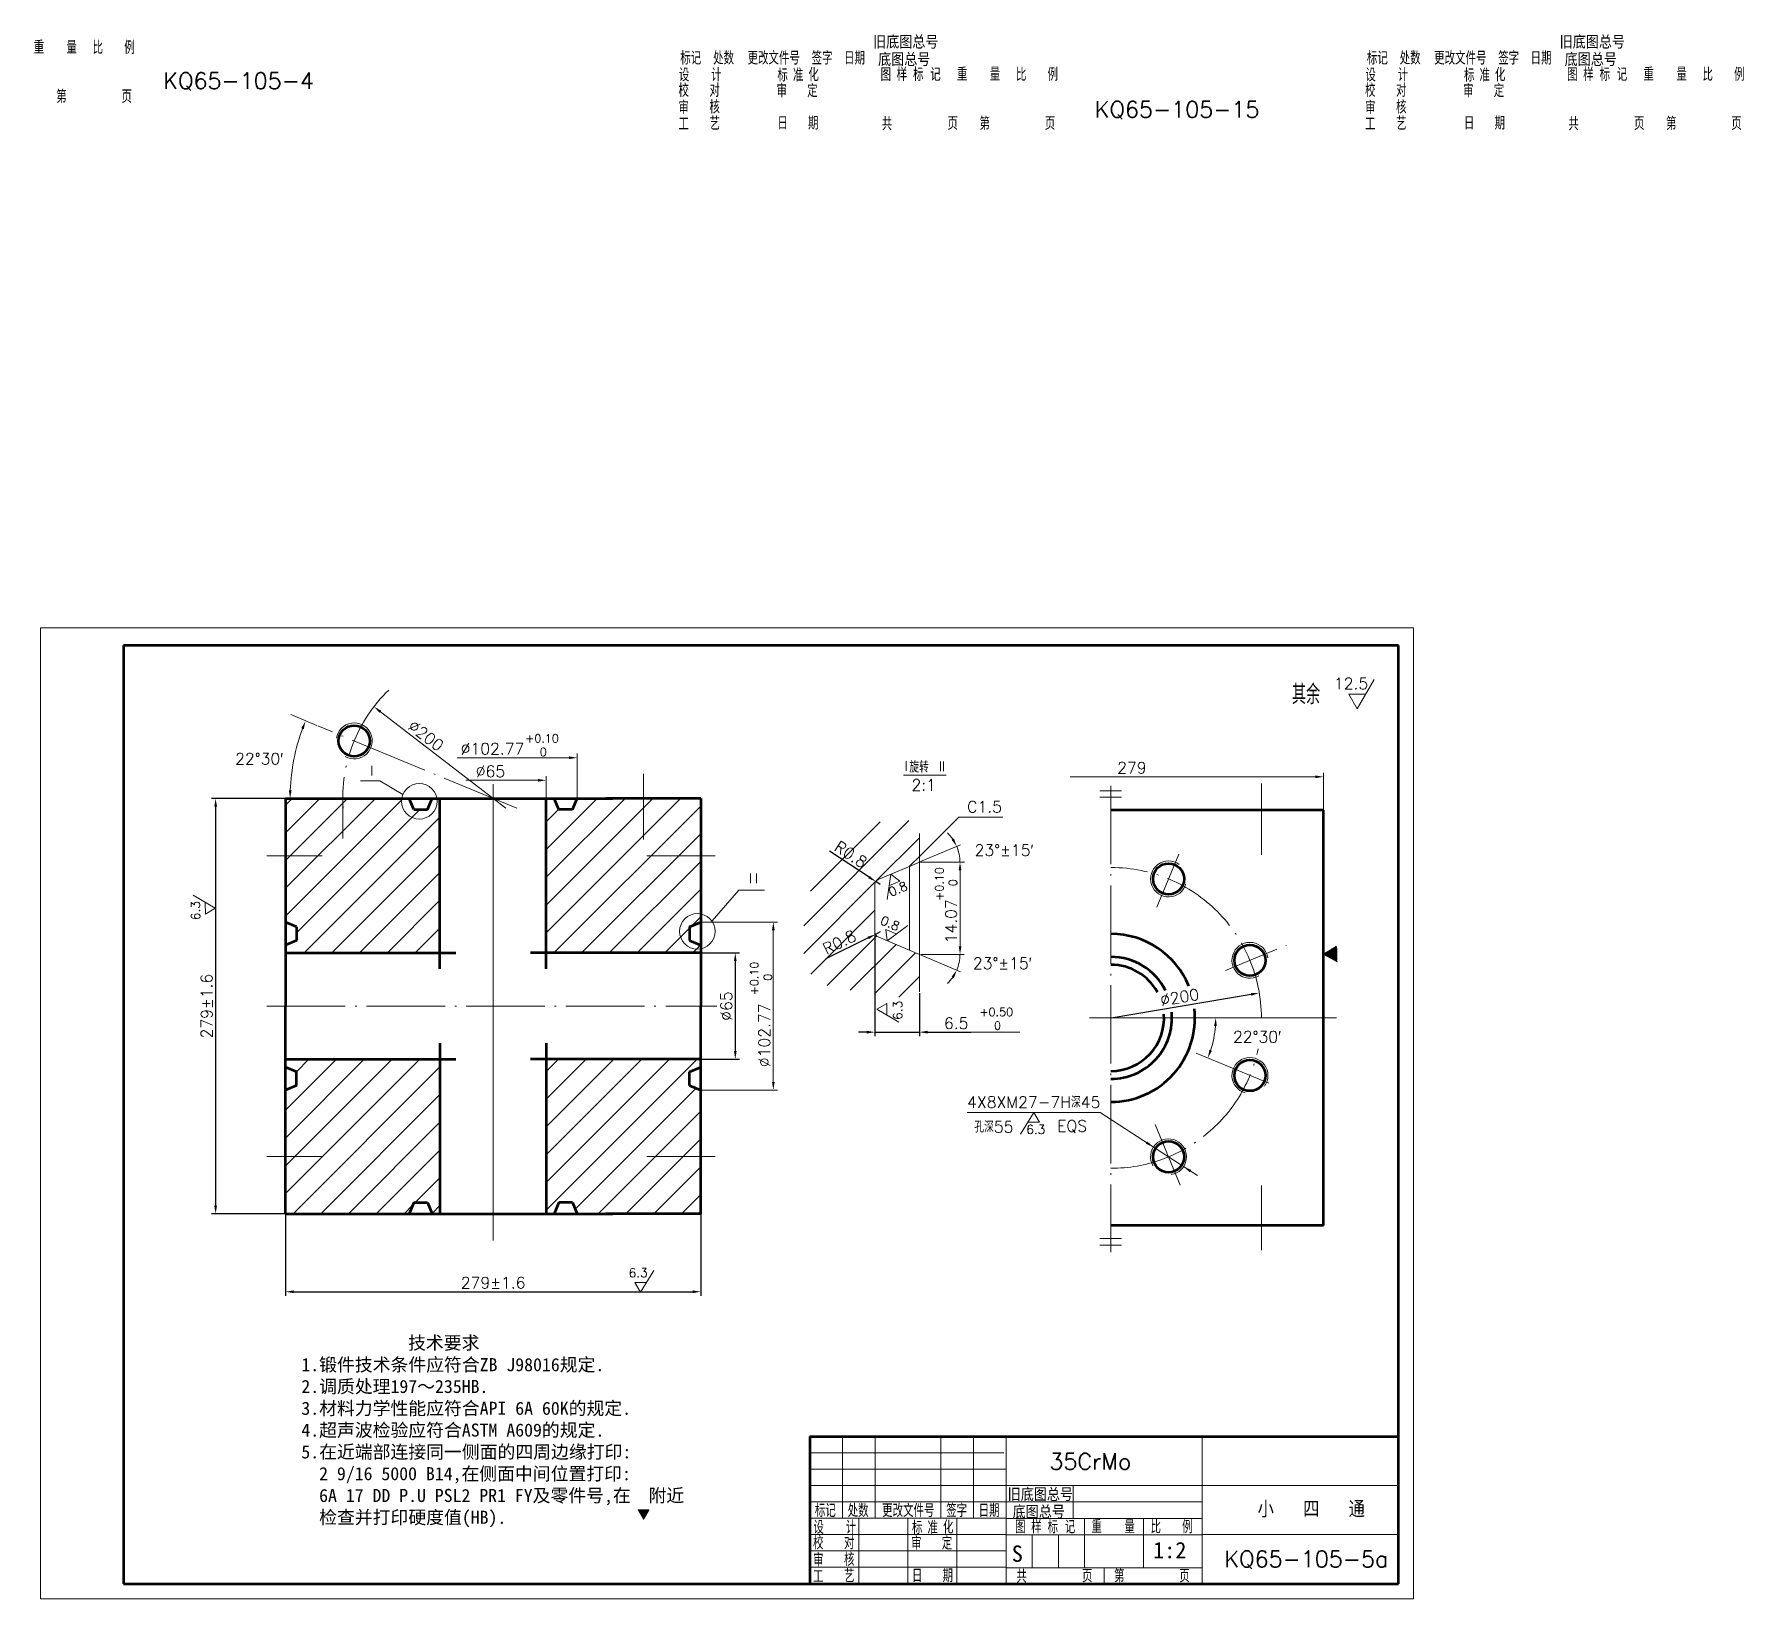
# Model space of a CAD drawing. Header units: millimetres. Extents: x 1188 to 14709, y -1491 to 2629.
# Drawn here: x 1699 to 2222, y 572 to 1051 of the extents above; entities that cross this region are included whole.
import ezdxf
from ezdxf.enums import TextEntityAlignment as Align

# ---------------------------------------------------------------- set-up
doc = ezdxf.new("R2010")
doc.units = ezdxf.units.MM
doc.linetypes.add('ACAD_ISO04W100', pattern=[30.5, 24, -3, 0.5, -3])
doc.layers.get('0').update_dxf_attribs({"lineweight": 50})
doc.layers.get('DEFPOINTS').update_dxf_attribs({"lineweight": 50})
doc.layers.add('1', color=3, linetype='Continuous', lineweight=15)
doc.layers.add('2', color=1, linetype='ACAD_ISO04W100', lineweight=15)
doc.styles.add('GB2312', font='')
doc.styles.add('HZ', font='txt', dxfattribs={"width": 0.8, "bigfont": 'hztxt'})
doc.styles.add('HZTXT', font='txt', dxfattribs={"bigfont": 'HZTXT'})
doc.styles.get("Standard").update_dxf_attribs({"font": 'txt', "bigfont": 'gbcbig.shx'})
doc.styles.get('GB2312').set_extended_font_data('FangSong_GB2312')
doc.dimstyles.get("Standard").update_dxf_attribs({"dimtxt": 0.18, "dimasz": 0.18, "dimexe": 0.18, "dimexo": 0.0625, "dimgap": 0.09, "dimtad": 0, "dimtih": 1, "dimtoh": 1, "dimdec": 4, "dimzin": 0, "dimdsep": 46, "dimtxsty": 'Standard', "dimcen": 0.09, "dimadec": 0, "dimazin": 0, "dimtfac": 1, "dimtdec": 4, "dimtofl": 0, "dimtmove": 0, "dimatfit": 3, "dimfxl": 0, "dimtolj": 1, "dimtzin": 0, "dimarcsym": 0})
pattern_1 = [(45, (1505.972, -354.4864), (-4.24264, 4.24264), [])]

# ---------------------------------------------------------------- blocks, each defined once
blk = doc.blocks.new('*U40')
at = {"layer": '1', "color": 3, "lineweight": -2}
for p, q in [((1776.12, 696.91), (1776.12, 665.02)), ((1903.12, 696.91), (1903.12, 665.02)), ((1778.62, 666.27), (1900.62, 666.27))]:
    blk.add_line(p, q, dxfattribs=at)
at = {"layer": '1', "color": 3, "lineweight": 15}
for points in [[(1778.62, 666.69), (1778.62, 665.85), (1776.12, 666.27)], [(1900.62, 666.69), (1900.62, 665.85), (1903.12, 666.27)]]:
    blk.add_solid(points, dxfattribs=at)
at = {"layer": 'DEFPOINTS', "color": 0, "lineweight": 15}
for p in [(1776.12, 697.31), (1903.12, 697.31), (1903.12, 666.27)]:
    blk.add_point(p, dxfattribs=at)
at = {"layer": '1', "color": 3, "insert": (1839.62, 669.02), "char_height": 3.5, "width": 0.000000001, "attachment_point": 5}
blk.add_mtext('\\A1;279%%P1.6', dxfattribs=at)
blk = doc.blocks.new('*U41')
at = {"layer": '1', "color": 3, "lineweight": -2}
for p, q in [((1784.87, 817.13), (1753.5, 817.13)), ((1754.75, 814.63), (1754.75, 692.63)), ((1784.87, 690.13), (1753.5, 690.13))]:
    blk.add_line(p, q, dxfattribs=at)
at = {"layer": '1', "color": 3, "lineweight": 15}
for points in [[(1754.33, 814.63), (1755.17, 814.63), (1754.75, 817.13)], [(1754.33, 692.63), (1755.17, 692.63), (1754.75, 690.13)]]:
    blk.add_solid(points, dxfattribs=at)
at = {"layer": 'DEFPOINTS', "color": 0, "lineweight": 15}
for p in [(1785.27, 817.13), (1754.75, 690.13), (1785.27, 690.13)]:
    blk.add_point(p, dxfattribs=at)
at = {"layer": '1', "color": 3, "insert": (1752, 753.63), "char_height": 3.5, "width": 0.000000001, "attachment_point": 5, "rotation": 90}
blk.add_mtext('\\A1;279%%P1.6', dxfattribs=at)
blk = doc.blocks.new('*U42')
at = {"layer": '1', "color": 3, "lineweight": -2}
for p, q in [((1954.34, 774.46), (1941.43, 768.05)), ((1958.01, 776.29), (1956.58, 775.57))]:
    blk.add_line(p, q, dxfattribs=at)
at = {"layer": '1', "color": 3, "lineweight": 15}
blk.add_solid([(1954.15, 774.83), (1954.52, 774.09), (1956.58, 775.57)], dxfattribs=at)
at = {"layer": 'DEFPOINTS', "color": 0, "lineweight": 15}
for p in [(1956.58, 775.57), (1958.01, 776.29)]:
    blk.add_point(p, dxfattribs=at)
at = {"layer": '1', "color": 3, "insert": (1945.54, 773.16), "char_height": 3.5, "width": 0.000000001, "attachment_point": 5, "rotation": 26.4191}
blk.add_mtext('\\A1;R0.8', dxfattribs=at)
blk = doc.blocks.new('*U1')
at = {"layer": '1', "color": 3, "lineweight": -2}
for p, q in [((1956.41, 775.89), (1956.41, 744.4)), ((1970.01, 757.61), (1970.01, 744.4)), ((1953.91, 745.65), (1951.41, 745.65)), ((1956.41, 745.65), (1970.01, 745.65)), ((1972.51, 745.65), (1985.76, 745.65))]:
    blk.add_line(p, q, dxfattribs=at)
at = {"layer": '1', "color": 3, "lineweight": 15}
for points in [[(1953.91, 746.07), (1953.91, 745.24), (1956.41, 745.65)], [(1972.51, 746.07), (1972.51, 745.24), (1970.01, 745.65)]]:
    blk.add_solid(points, dxfattribs=at)
at = {"layer": 'DEFPOINTS', "color": 0, "lineweight": 15}
for p in [(1956.41, 776.29), (1970.01, 758.01), (1970.01, 745.65)]:
    blk.add_point(p, dxfattribs=at)
at = {"layer": '1', "color": 3, "insert": (1981.26, 748.4), "char_height": 3.5, "width": 0.000000001, "attachment_point": 5}
blk.add_mtext('\\A1;6.5', dxfattribs=at)
blk = doc.blocks.new('*U12')
at = {"layer": '1', "color": 3, "lineweight": -2}
for p, q in [((1903.52, 769.88), (1914.94, 769.88)), ((1913.69, 767.38), (1913.69, 739.88)), ((1903.52, 737.38), (1914.94, 737.38))]:
    blk.add_line(p, q, dxfattribs=at)
at = {"layer": '1', "color": 3, "lineweight": 15}
for points in [[(1913.28, 767.38), (1914.11, 767.38), (1913.69, 769.88)], [(1913.28, 739.88), (1914.11, 739.88), (1913.69, 737.38)]]:
    blk.add_solid(points, dxfattribs=at)
at = {"layer": 'DEFPOINTS', "color": 0, "lineweight": 15}
for p in [(1903.12, 769.88), (1903.12, 737.38), (1913.69, 737.38)]:
    blk.add_point(p, dxfattribs=at)
at = {"layer": '1', "color": 3, "insert": (1910.94, 753.63), "char_height": 3.5, "width": 0.000000001, "attachment_point": 5, "rotation": 90}
blk.add_mtext('\\A1;%%C65', dxfattribs=at)
blk = doc.blocks.new('*U18')
at = {"layer": '1', "color": 3, "lineweight": -2}
for p, q in [((1954.59, 793.08), (1942.54, 801)), ((1958.01, 790.82), (1956.67, 791.7))]:
    blk.add_line(p, q, dxfattribs=at)
at = {"layer": '1', "color": 3, "lineweight": 15}
blk.add_solid([(1954.82, 793.42), (1954.36, 792.73), (1956.67, 791.7)], dxfattribs=at)
at = {"layer": 'DEFPOINTS', "color": 0, "lineweight": 15}
for p in [(1956.67, 791.7), (1958.01, 790.82)]:
    blk.add_point(p, dxfattribs=at)
at = {"layer": '1', "color": 3, "insert": (1949.03, 800.02), "char_height": 3.5, "width": 0.000000001, "attachment_point": 5, "rotation": 326.6541}
blk.add_mtext('\\A1;R0.8', dxfattribs=at)
blk = doc.blocks.new('*U19')
at = {"layer": '1', "color": 3, "lineweight": -2}
blk.add_line((2028.61, 750.02), (2071.51, 757.23), dxfattribs=at)
at = {"layer": '1', "color": 3, "lineweight": 15}
blk.add_solid([(2071.44, 757.64), (2071.57, 756.82), (2073.97, 757.65)], dxfattribs=at)
at = {"layer": 'DEFPOINTS', "color": 0, "lineweight": 15}
for p in [(2073.97, 757.65), (2028.61, 750.02)]:
    blk.add_point(p, dxfattribs=at)
at = {"layer": '1', "color": 3, "insert": (2049.6, 756.34), "char_height": 3.5, "width": 0.000000001, "attachment_point": 5, "rotation": 9.5503}
blk.add_mtext('\\A1;%%C200', dxfattribs=at)

msp = doc.modelspace()

# ---------------------------------------------------------------- hatches: boundary and pattern name
at = {"layer": '1'}
h = msp.add_hatch(dxfattribs=at)
h.set_pattern_fill('_U', color=256, scale=6, angle=45, style=0, pattern_type=0)
h.set_pattern_definition(pattern_1)
h.paths.add_polyline_path([(1874.12042, 817.12872), (1865.32042, 817.12872), (1863.87721, 813.72872), (1859.71364, 813.72872), (1858.27042, 817.12872), (1855.87042, 817.12872), (1855.87042, 769.87872), (1903.12042, 769.87872), (1903.12042, 771.14271, -0.471017303), (1896.66203, 776.4775, -0.471017303), (1903.12042, 781.81228), (1903.12042, 817.12872)])
h.paths.add_polyline_path([(1823.37042, 817.12872), (1822.41131, 817.12872, -0.0397904), (1822.4799, 816.26816, -1), (1811.61485, 816.26816, -0.0397904), (1811.68344, 817.12872), (1776.12042, 817.12872), (1776.12042, 779.32872), (1779.52042, 777.8855), (1779.52042, 773.72193), (1776.12042, 772.27872), (1776.12042, 769.87872), (1823.37042, 769.87872)])
h.paths.add_polyline_path([(1776.12042, 737.37872), (1776.12042, 734.97872), (1779.52042, 733.5355), (1779.52042, 729.37193), (1776.12042, 727.92872), (1776.12042, 690.12872), (1813.92042, 690.12872), (1815.36364, 693.52872), (1819.52721, 693.52872), (1820.97042, 690.12872), (1823.37042, 690.12872), (1823.37042, 737.37872)])
h.paths.add_polyline_path([(1855.87042, 690.12872), (1858.27042, 690.12872), (1859.71364, 693.52872), (1863.87721, 693.52872), (1865.32042, 690.12872), (1876.26427, 690.12872), (1903.12042, 690.12872), (1903.12042, 727.92872), (1899.72042, 729.37193), (1899.72042, 733.5355), (1903.12042, 734.97872), (1903.12042, 737.37872), (1855.87042, 737.37872)])
h.paths.add_polyline_path([(1822.4799, 816.26816, 0.0397904), (1822.41131, 817.12872), (1820.97042, 817.12872), (1819.52721, 813.72872), (1815.36364, 813.72872), (1813.92042, 817.12872), (1811.68344, 817.12872, 0.0397904), (1811.61485, 816.26816, 1)], flags=17)
h = msp.add_hatch(dxfattribs=at)
h.set_pattern_fill('_U', color=256, scale=6, angle=45, style=0, pattern_type=0)
h.set_pattern_definition([(45, (236.6416, 624.5194), (-4.24264, 4.24264), [])])
edge = h.paths.add_edge_path()
edge.add_arc((1958.01108, 790.8223), 1.6, 113, 180, ccw=False)
edge.add_line((1957.38591, 792.29511), (1967.01108, 796.38075))
edge.add_line((1967.01108, 796.38075), (1970.01108, 799.38075))
edge.add_line((1970.01108, 799.38075), (1970.01108, 806.46215))
edge.add_spline(control_points=[(1970.01108, 806.46215), (1970.08796, 813.06161), (1948.96412, 809.35563), (1935.86299, 794.28401), (1930.28673, 760.16777), (1945.63132, 758.98957), (1955.85073, 757.46795), (1956.88833, 757.31503)], knot_values=[0, 0, 0, 0, 19.799725881, 33.387258913, 69.017852424, 86.001753161, 87.884503069, 87.884503069, 87.884503069, 87.884503069], degree=3, periodic=0)
edge.add_line((1956.86213, 757.3189), (1959.86097, 759.08818))
edge.add_line((1959.86097, 759.08818), (1959.88176, 756.88279))
edge.add_spline(control_points=[(1959.88176, 756.88279), (1966.79291, 755.9165), (1973.18204, 755.32236), (1970.01108, 758.01138)], knot_values=[89.68199433, 89.68199433, 89.68199433, 89.68199433, 102.154829713, 102.154829713, 102.154829713, 102.154829713], degree=3, periodic=0)
edge.add_line((1970.01108, 758.01138), (1970.01108, 769.45417))
edge.add_line((1970.01108, 769.45417), (1957.38591, 774.81324))
edge.add_arc((1958.01108, 776.28605), 1.6, 180, 247, ccw=False)
edge.add_line((1956.41108, 776.28605), (1956.41108, 790.8223))
h.paths.add_polyline_path([(1945.60189, 805.42216), (1955.34784, 799.00908), (1952.46195, 794.6234), (1942.71601, 801.03649)], flags=25)
h.paths.add_polyline_path([(1939.14866, 772.91664), (1949.5969, 778.10753), (1951.9328, 773.40582), (1941.48456, 768.21493)], flags=24)
h.paths.add_polyline_path([(1965.3174, 753.76535), (1965.25306, 760.59004), (1961.15824, 760.55144), (1961.22258, 753.72674)], flags=25)
h = msp.add_hatch(dxfattribs=at)
h.set_pattern_fill('_U', color=256, scale=6, angle=45, style=0, pattern_type=0)
h.set_pattern_definition(pattern_1)
h.paths.add_polyline_path([(1896.66203, 776.4775, 0.471017303), (1903.12042, 771.14271), (1903.12042, 772.27872), (1899.72042, 773.72193), (1899.72042, 777.8855), (1903.12042, 779.32872), (1903.12042, 781.81228, 0.471017303)])
h = msp.add_hatch(dxfattribs=at)
h.set_pattern_fill('_U', color=256, scale=0.08, angle=226.5110558, style=0, pattern_type=0)
h.set_pattern_definition([(226.511056, (3841.576744, 1701.58003), (0.0580405746, -0.0550571676), [])])
h.paths.add_polyline_path([(2093.5265, 769.46841), (2097.74526, 767.17886), (2097.61869, 771.97719)])
h = msp.add_hatch(dxfattribs=at)
h.set_pattern_fill('_U', color=256, scale=0.011773, angle=45, style=0, pattern_type=0)
h.set_pattern_definition([(45, (6577.559081, -636.83311), (-0.008324435726, 0.008324435726), [])])
h.paths.add_polyline_path([(1883.96239, 599.52769), (1885.60465, 596.68321), (1887.24691, 599.52769)])

# ---------------------------------------------------------------- linework, layer by layer
for p, q in [((1726.5471, 863.91756), (1726.5471, 576.91756)), ((2116.5471, 863.91756), (1726.5471, 863.91756)), ((2116.5471, 576.91756), (2116.5471, 863.91756)), ((1776.12042, 817.12872), (1876.26427, 817.12872)), ((1776.12042, 817.12872), (1776.12042, 753.62872)), ((1815.36364, 813.72872), (1813.92042, 817.12872)), ((1815.36364, 813.72872), (1813.92042, 817.12872)), ((1819.52721, 813.72872), (1820.97042, 817.12872)), ((1819.52721, 813.72872), (1820.97042, 817.12872)), ((1823.37042, 765.01339), (1823.37042, 817.12872)), ((1855.87042, 765.01339), (1855.87042, 817.12872)), ((1859.71364, 813.72872), (1858.27042, 817.12872)), ((1859.71364, 813.72872), (1858.27042, 817.12872)), ((1863.87721, 813.72872), (1865.32042, 817.12872)), ((1863.87721, 813.72872), (1865.32042, 817.12872)), ((1903.12042, 817.12872), (1874.12042, 817.12872)), ((1897.62042, 817.12872), (1874.12042, 817.12872)), ((1903.12042, 817.12872), (1903.12042, 753.62872)), ((1815.36364, 813.72872), (1819.52721, 813.72872)), ((1815.36364, 813.72872), (1819.52721, 813.72872)), ((1863.87721, 813.72872), (1859.71364, 813.72872)), ((1863.87721, 813.72872), (1859.71364, 813.72872)), ((2093.60856, 813.51614), (2028.60856, 813.51614)), ((2093.60856, 686.51614), (2093.60856, 813.51614)), ((1779.52042, 777.8855), (1776.12042, 779.32872)), ((1899.72042, 777.8855), (1903.12042, 779.32872)), ((1779.52042, 777.8855), (1779.52042, 773.72193)), ((1899.72042, 777.8855), (1899.72042, 773.72193)), ((1779.52042, 773.72193), (1776.12042, 772.27872)), ((1776.12042, 769.87872), (1828.17564, 769.87872)), ((1903.12042, 769.87872), (1851.0652, 769.87872)), ((1899.72042, 773.72193), (1903.12042, 772.27872)), ((1776.12042, 690.12872), (1776.12042, 753.62872)), ((1903.12042, 690.12872), (1903.12042, 753.62872)), ((1776.12042, 737.37872), (1828.17564, 737.37872)), ((1823.37042, 742.24405), (1823.37042, 690.12872)), ((1903.12042, 737.37872), (1851.0652, 737.37872)), ((1855.87042, 742.24405), (1855.87042, 690.12872)), ((1779.52042, 733.5355), (1776.12042, 734.97872)), ((1779.52042, 729.37193), (1779.52042, 733.5355)), ((1899.72042, 733.5355), (1903.12042, 734.97872)), ((1899.72042, 729.37193), (1899.72042, 733.5355)), ((1779.52042, 729.37193), (1776.12042, 727.92872)), ((1899.72042, 729.37193), (1903.12042, 727.92872)), ((1815.36364, 693.52872), (1813.92042, 690.12872)), ((1815.36364, 693.52872), (1813.92042, 690.12872)), ((1815.36364, 693.52872), (1819.52721, 693.52872)), ((1815.36364, 693.52872), (1819.52721, 693.52872)), ((1819.52721, 693.52872), (1820.97042, 690.12872)), ((1819.52721, 693.52872), (1820.97042, 690.12872)), ((1859.71364, 693.52872), (1858.27042, 690.12872)), ((1859.71364, 693.52872), (1858.27042, 690.12872)), ((1863.87721, 693.52872), (1859.71364, 693.52872)), ((1863.87721, 693.52872), (1859.71364, 693.52872)), ((1863.87721, 693.52872), (1865.32042, 690.12872)), ((1863.87721, 693.52872), (1865.32042, 690.12872)), ((1776.12042, 690.12872), (1876.26427, 690.12872)), ((1903.12042, 690.12872), (1874.12042, 690.12872)), ((2093.60856, 686.51614), (2028.60856, 686.51614)), ((1936.51531, 621.99308), (1936.51531, 576.87951)), ((1936.51531, 621.99308), (2116.55556, 621.99308)), ((1726.5471, 576.91756), (2116.5471, 576.91756))]:
    msp.add_line(p, q)
for centre in [(1797.12196, 834.73216), (2046.212, 792.5146), (2071.10702, 767.61958), (2071.10702, 732.41271), (2046.212, 707.51769)]:
    msp.add_circle(centre, 4.75)
for radius, start, end in [(25.6925, 22.2624073, 90), (18.6575, 26.549895, 90), (16.25, 29.1275342, 90), (25.6925, 270, 6.2421563), (18.6575, 270, 5.3701413), (16.25, 270, 4.0758132)]:
    msp.add_arc((2028.60856, 750.01614), radius, start, end)
at = {"color": 3, "linetype": 'ByBlock'}
for points in [[(1805.40106, 843.98871), (1804.89283, 843.3283), (1803.16571, 845.1832)], [(1780.9239, 838.61187), (1781.70009, 838.3086), (1782.22181, 840.7888)], [(1853.37042, 823.09645), (1853.37042, 822.26311), (1855.87042, 822.67978)], [(2091.10856, 824.16761), (2091.10856, 823.33428), (2093.60856, 823.75095)], [(1777.98266, 819.61978), (1777.14949, 819.63663), (1777.51553, 817.12872)], [(2060.14221, 747.5343), (2060.97491, 747.50179), (2060.65607, 750.01614)], [(2059.47336, 739.95304), (2058.69161, 740.24167), (2058.2166, 737.75209)], [(2039.72644, 712.21994), (2039.27304, 711.52074), (2041.59732, 710.51013)], [(2053.15096, 703.51463), (2052.69755, 702.81544), (2050.82667, 704.52524)]]:
    msp.add_solid(points, dxfattribs=at)
at = {"layer": '1'}
for p, q in [((1701.13729, 869.35714), (1701.13729, 572.35714)), ((2121.13729, 869.35714), (1701.13729, 869.35714)), ((1701.13729, 572.35714), (1701.13729, 869.35714)), ((2121.13729, 572.35714), (2121.13729, 869.35714)), ((2109.07733, 853.48302), (2103.89309, 844.51603)), ((2103.89309, 844.51603), (2101.30856, 849.00391)), ((2101.30856, 849.00391), (2106.48521, 848.99953)), ((1799.0792, 822.52002), (1804.91931, 822.52002)), ((1812.03547, 818.36415), (1804.91931, 822.52002)), ((1839.62042, 821.51079), (1839.62042, 681.93882)), ((1965.11808, 824.25263), (1978.18067, 824.25263)), ((2025.22497, 819.48767), (2031.78785, 819.48767)), ((2025.22497, 817.48767), (2031.78785, 817.48767)), ((1970.3234, 799.69307), (1982.04166, 811.41132)), ((1982.04166, 811.41132), (1995.53934, 811.41132)), ((1970.01108, 806.46215), (1970.01108, 758.01138)), ((1977.92884, 807.51854), (1977.92884, 807.51854)), ((1957.38591, 792.29511), (1967.20179, 796.4617)), ((1967.01108, 796.38075), (1970.3234, 799.69307)), ((1967.01108, 796.38075), (1967.01108, 770.7276)), ((1967.21236, 796.46618), (1970.01108, 797.65417)), ((1956.41108, 790.8223), (1956.41108, 776.28605)), ((1961.24255, 793.93215), (1960.17344, 786.2129)), ((1960.85211, 790.48386), (1964.03364, 791.86988)), ((1964.03364, 791.86988), (1961.24255, 793.93215)), ((1754.58738, 783.55038), (1747.89951, 787.55065)), ((1751.56576, 785.25713), (1751.59848, 781.78696)), ((1906.58495, 779.66357), (1914.78947, 789.03395)), ((1914.78947, 789.03395), (1922.58974, 789.03395)), ((1751.59848, 781.78696), (1754.58738, 783.55038)), ((1957.38591, 774.81324), (1970.01108, 769.45417)), ((1959.70683, 777.0751), (1960.1622, 773.63478)), ((1962.91392, 775.74931), (1959.70683, 777.0751)), ((1960.1622, 773.63478), (1966.45763, 778.22796)), ((1959.99667, 754.44621), (1957.00777, 752.68279)), ((1960.02939, 750.97604), (1959.99667, 754.44621)), ((1957.00777, 752.68279), (1963.69564, 748.68252)), ((2021.98619, 750.01614), (2097.61787, 750.01614)), ((1985.76108, 745.6538), (2000.72865, 745.6538)), ((2025.4032, 721.10605), (1984.66364, 721.10605)), ((2005.03342, 721.10605), (2000.95211, 714.46733)), ((2003.29004, 718.10542), (2006.76036, 718.09593)), ((2006.76036, 718.09593), (2005.03342, 721.10605)), ((2025.22497, 682.54462), (2031.78785, 682.54462)), ((2025.22497, 680.54462), (2031.78785, 680.54462)), ((1884.733, 666.09235), (1888.73327, 672.78023)), ((1886.43976, 669.11397), (1882.96958, 669.08126)), ((1882.96958, 669.08126), (1884.733, 666.09235)), ((1936.51531, 622.0458), (1995.88005, 622.0458)), ((1936.51531, 622.0458), (2115.82619, 622.0458)), ((1936.51531, 621.99308), (1996.51531, 621.99308)), ((1936.51531, 621.99308), (2116.80286, 621.99308)), ((1936.51531, 617.04972), (1995.88005, 617.04972)), ((1946.51531, 621.99308), (1946.51531, 596.99308)), ((1956.51531, 621.99308), (1956.51531, 596.99308)), ((1976.51531, 621.99308), (1976.51531, 596.99308)), ((1986.51531, 621.99308), (1986.51531, 596.99308)), ((1996.51531, 621.99308), (1996.51531, 576.87951)), ((2056.51531, 621.99308), (2056.51531, 576.87951)), ((1936.51531, 611.99308), (1996.51531, 611.99308)), ((1936.51531, 606.99308), (2056.51531, 606.99308)), ((2017.08395, 606.99308), (2017.08395, 596.87951)), ((2056.51531, 606.99308), (2116.51531, 606.99308)), ((1936.51531, 601.99308), (2056.51531, 601.99308)), ((1936.51531, 596.99308), (1996.51531, 596.99308)), ((1936.51531, 596.99308), (1951.51531, 596.99308)), ((1951.51531, 596.99308), (1951.48569, 576.87951)), ((1966.48569, 576.87951), (1966.48684, 596.99308)), ((1966.48684, 596.99308), (1981.48684, 596.99308)), ((1981.48684, 596.99308), (1981.48684, 576.80573)), ((1996.51531, 596.87951), (2056.51531, 596.87951)), ((2020.51531, 596.87951), (2020.51531, 581.87951)), ((2038.51531, 596.87951), (2038.51531, 581.87951)), ((1936.51531, 591.99308), (1996.51531, 591.99308)), ((1996.51531, 591.87951), (2056.51531, 591.87951)), ((2004.51531, 591.87951), (2004.51531, 581.87951)), ((2012.51531, 591.87951), (2012.51531, 581.87951)), ((2056.51531, 591.99308), (2116.51531, 591.99308)), ((1936.51531, 586.99308), (1996.51531, 586.99308)), ((1936.51531, 581.99308), (1996.51531, 581.99308)), ((1996.51531, 581.87951), (2056.51531, 581.87951)), ((2026.51531, 581.87951), (2026.51531, 576.87951)), ((1701.13729, 572.35714), (2121.13729, 572.35714)), ((2121.13729, 572.35714), (1701.13729, 572.35714))]:
    msp.add_line(p, q, dxfattribs=at)
at = {"layer": '1', "color": 3, "linetype": 'ByBlock'}
for p, q in [((1785.66586, 839.47743), (1777.72375, 842.76716)), ((1843.5187, 814.12872), (1805.14695, 843.6585)), ((1862.82042, 829.58806), (1828.66709, 829.58806)), ((1865.32042, 817.52872), (1865.32042, 830.83806)), ((1853.37042, 822.67978), (1831.22741, 822.67978)), ((1855.87042, 817.02872), (1855.87042, 823.92978)), ((2091.10856, 823.75095), (2016.11273, 823.75095)), ((2093.60856, 808.41614), (2093.60856, 825.00095)), ((1970.37929, 797.81047), (1982.56744, 802.98403)), ((1970.41108, 797.65417), (1983.68896, 797.65417)), ((1982.43896, 795.15417), (1982.43896, 771.95417)), ((1903.52042, 779.32872), (1926.57695, 779.32872)), ((1925.32695, 776.82872), (1925.32695, 729.64336)), ((1970.37929, 769.29788), (1982.56744, 764.12432)), ((1970.41108, 769.45417), (1983.68896, 769.45417)), ((1903.52042, 727.92872), (1926.57695, 727.92872)), ((2025.25728, 721.10605), (2046.212, 707.51769)), ((2046.212, 707.51769), (2055.02184, 701.80483))]:
    msp.add_line(p, q, dxfattribs=at)
at = {"layer": '1'}
msp.add_lwpolyline([(1885.60465, 596.68321), (1887.24691, 599.52769), (1883.96239, 599.52769)], close=True, dxfattribs=at)
for centre in [(1817.04737, 816.26816), (1902.09455, 776.4775)]:
    msp.add_circle(centre, 5.43253, dxfattribs=at)
at = {"layer": '1', "color": 3, "linetype": 'ByBlock'}
for centre, radius, start, end in [((1839.34231, 817.12872), 61.82678, 159.8169443, 177.6830557), ((1970.01108, 797.65417), 12.39073, 34.5799081, 46.1598162), ((1970.01108, 797.65417), 12.39073, 0, 23), ((1970.01108, 769.45417), 12.39073, 337, 0), ((1970.01108, 769.45417), 12.39073, 313.8401838, 325.4200919), ((2028.60856, 750.01614), 32.04751, 341.9707311, 355.5292689)]:
    msp.add_arc(centre, radius, start, end, dxfattribs=at)
at = {"layer": '1'}
for centre, radius, start, end in [((1797.12196, 834.73216), 5.5, 240.3958049, 171.4972009), ((2046.212, 792.5146), 5.5, 53.5027991, 344.6041951), ((1958.01108, 790.8223), 1.6, 113, 180), ((1958.01108, 776.28605), 1.6, 180, 247), ((2071.10702, 767.61958), 5.5, 8.5027991, 299.6041951), ((2071.10702, 732.41271), 5.5, 323.5027991, 254.6041951), ((2046.212, 707.51769), 5.5, 278.5027991, 209.6041951)]:
    msp.add_arc(centre, radius, start, end, dxfattribs=at)
at = {"layer": '1', "color": 0, "linetype": 'ByBlock'}
for p in [(1981.96075, 800.93071), (1967.21236, 796.46618), (1970.01108, 797.65417), (1970.01108, 797.65417), (1970.41108, 797.65417), (1983.68896, 797.65417), (1970.01108, 769.45417), (1970.01108, 769.45417), (1982.43896, 769.45417)]:
    msp.add_point(p, dxfattribs=at)
at = {"layer": '1', "color": 3, "linetype": 'ByBlock'}
for points in [[(1862.82042, 830.00473), (1862.82042, 829.17139), (1865.32042, 829.58806)], [(1980.57798, 804.88726), (1979.84765, 804.48593), (1981.41681, 802.49562)], [(1982.0223, 795.15417), (1982.85563, 795.15417), (1982.43896, 797.65417)], [(1924.91028, 776.82872), (1925.74362, 776.82872), (1925.32695, 779.32872)], [(1982.0223, 771.95417), (1982.85563, 771.95417), (1982.43896, 769.45417)], [(1980.57798, 762.22108), (1979.84765, 762.62242), (1981.41681, 764.61273)], [(1924.91028, 730.42872), (1925.74362, 730.42872), (1925.32695, 727.92872)]]:
    msp.add_solid(points, dxfattribs=at)
at = {"layer": '2'}
for p, q in [((1846.86306, 814.12872), (1786.03541, 839.32436)), ((1885.62042, 824.63949), (1885.62042, 804.5408)), ((2028.60856, 821.02691), (2028.60856, 678.32625)), ((2074.60856, 799.93247), (2074.60856, 821.70604)), ((1793.62042, 817.12872), (1793.62042, 804.87578)), ((2042.63142, 783.87032), (2049.34311, 800.07378)), ((1770.40862, 799.62872), (1787.37713, 799.62872)), ((1886.59645, 799.62872), (1907.58208, 799.62872)), ((2063.59855, 764.50947), (2079.34868, 771.03339)), ((2082.19235, 772.21127), (2082.19357, 772.21178)), ((1770.40862, 753.62872), (1908.09295, 753.62872)), ((2054.66739, 739.22222), (2079.35371, 728.99682)), ((2042.09234, 717.46341), (2049.80975, 698.83195)), ((1770.40862, 707.62872), (1787.37713, 707.62872)), ((1886.59645, 707.62872), (1907.58208, 707.62872)), ((2074.60856, 679.00537), (2074.60856, 698.76908))]:
    msp.add_line(p, q, dxfattribs=at)
for centre, start, end in [((1839.62042, 817.12872), 133.8629576, 183.7393352), ((2028.60856, 750.01614), 0, 90), ((2028.60856, 750.01614), 270, 348.1756213)]:
    msp.add_arc(centre, 46, start, end, dxfattribs=at)
at = {"layer": 'DEFPOINTS', "color": 0, "linetype": 'ByBlock'}
for p in [(1803.16571, 845.1832), (1786.03541, 839.32436), (1779.62223, 833.13067), (1813.92042, 817.12872), (1839.62042, 817.12872), (1865.32042, 817.12872), (1776.12042, 779.32872), (1903.12042, 779.32872), (2060.3819, 745.8331), (1776.12042, 727.92872), (1903.12042, 727.92872)]:
    msp.add_point(p, dxfattribs=at)

# ---------------------------------------------------------------- texts
at = {"color": 3, "char_height": 5, "width": 36.1292, "attachment_point": 1}
for s, insert, style in [('{\\Ftxt,hztxt|c134;KQ65-105-4}', (1738.75978, 1039.12218), 'GB2312'), ('{\\Ftxt,hztxt|c134;KQ65-105-15}', (2023.6666, 1030.36999), 'GB2312'), ('KQ65-105-5a', (2063.30064, 587.04441), 'HZTXT')]:
    msp.add_mtext(s, dxfattribs=dict(at, insert=insert, style=style))
at = {"layer": '1', "style": 'HZ', "width": 0.8}
for s, p in [('重', (1699.08033, 1044.87749)), ('量', (1709.12998, 1044.87749)), ('比', (1717.1285, 1044.80548)), ('例', (1726.80523, 1044.80548)), ('标记', (1896.86379, 1041.57137)), ('处数', (1906.90799, 1041.57137)), ('更改文件号', (1917.44581, 1041.57137)), ('签字', (1937.04059, 1041.57137)), ('日期', (1946.9623, 1041.57137)), ('标记', (2106.86379, 1041.57137)), ('处数', (2116.90799, 1041.57137)), ('更改文件号', (2127.44581, 1041.57137)), ('签字', (2147.04059, 1041.57137)), ('日期', (2156.9623, 1041.57137)), ('设', (1896.43397, 1036.43266)), ('计', (1906.30002, 1036.43266)), ('标', (1926.56804, 1036.3493)), ('准', (1931.31733, 1036.3493)), ('化', (1936.04807, 1036.49628)), ('图', (1958.13131, 1036.57419)), ('样', (1963.03092, 1036.57419)), ('标', (1968.05302, 1036.57419)), ('记', (1973.3201, 1036.57419)), ('重', (1981.48484, 1036.6462)), ('量', (1991.53449, 1036.6462)), ('比', (1999.53301, 1036.57419)), ('例', (2009.20974, 1036.57419)), ('设', (2106.43397, 1036.43266)), ('计', (2116.30002, 1036.43266)), ('标', (2136.56804, 1036.3493)), ('准', (2141.31733, 1036.3493)), ('化', (2146.04807, 1036.49628)), ('图', (2168.13131, 1036.57419)), ('样', (2173.03092, 1036.57419)), ('标', (2178.05302, 1036.57419)), ('记', (2183.3201, 1036.57419)), ('重', (2191.48484, 1036.6462)), ('量', (2201.53449, 1036.6462)), ('比', (2209.53301, 1036.57419)), ('例', (2219.20974, 1036.57419)), ('校', (1896.31148, 1031.68961)), ('对', (1905.79151, 1031.68961)), ('审', (1926.31378, 1031.59023)), ('定', (1935.67132, 1031.59023)), ('校', (2106.31148, 1031.68961)), ('对', (2115.79151, 1031.68961)), ('审', (2136.31378, 1031.59023)), ('定', (2145.67132, 1031.59023)), ('第', (1705.98189, 1029.81394)), ('页', (1725.9478, 1029.81394)), ('审', (1896.31148, 1026.4621)), ('核', (1905.79151, 1026.60908)), ('审', (2106.31148, 1026.4621)), ('核', (2115.79151, 1026.60908)), ('工', (1896.31148, 1021.44112)), ('艺', (1905.79151, 1021.5881)), ('日', (1926.56804, 1021.67923)), ('期', (1935.92558, 1021.67923)), ('共', (1958.49878, 1021.43568)), ('页', (1978.58718, 1021.58265)), ('第', (1988.3864, 1021.58265)), ('页', (2008.35231, 1021.58265)), ('工', (2106.31148, 1021.44112)), ('艺', (2115.79151, 1021.5881)), ('日', (2136.56804, 1021.67923)), ('期', (2145.92558, 1021.67923)), ('共', (2168.49878, 1021.43568)), ('页', (2188.58718, 1021.58265)), ('第', (2198.3864, 1021.58265)), ('页', (2218.35231, 1021.58265)), ('标记', (1938.02551, 597.35131)), ('处数', (1948.06971, 597.35131)), ('更改文件号', (1958.60753, 597.35131)), ('签字', (1978.20231, 597.35131)), ('日期', (1988.12402, 597.35131)), ('设', (1937.59568, 592.21259)), ('计', (1947.46174, 592.21259)), ('标', (1967.72975, 592.12924)), ('准', (1972.47904, 592.12924)), ('化', (1977.20978, 592.27622)), ('图', (1999.29302, 592.35413)), ('样', (2004.19263, 592.35413)), ('标', (2009.21473, 592.35413)), ('记', (2014.48181, 592.35413)), ('重', (2022.64655, 592.42614)), ('量', (2032.69621, 592.42614)), ('比', (2040.69473, 592.35413)), ('例', (2050.37146, 592.35413)), ('校', (1937.47319, 587.46955)), ('对', (1946.95322, 587.46955)), ('审', (1967.4755, 587.37017)), ('定', (1976.83304, 587.37017)), ('审', (1937.47319, 582.24204)), ('核', (1946.95322, 582.38902)), ('工', (1937.47319, 577.22106)), ('艺', (1946.95322, 577.36804)), ('日', (1967.72975, 577.45917)), ('期', (1977.08729, 577.45917)), ('共', (1999.6605, 577.21562)), ('页', (2019.7489, 577.36259)), ('第', (2029.54811, 577.36259)), ('页', (2049.51402, 577.36259))]:
    msp.add_text(s, height=4, dxfattribs=at).set_placement(p)
at = {"layer": '1', "style": 'HZTXT'}
for s, height, p in [('旧底图总号', 4, (1955.83595, 1046.43862)), ('旧底图总号', 4, (2165.83595, 1046.43862)), ('底图总号', 4, (1957.36149, 1041.10193)), ('底图总号', 4, (2167.36149, 1041.10193)), ('旧底图总号', 4, (1996.99766, 602.21856)), ('小  四  通', 5, (2073.4474, 597.25336)), ('底图总号', 4, (1998.5232, 596.88186))]:
    msp.add_text(s, height=height, dxfattribs=at).set_placement(p)
at = {"layer": '1'}
msp.add_text('12.5', height=3.5, dxfattribs=at).set_placement((2107.27849, 850.53303), align=Align.RIGHT)
for s, rotation, p in [('0.8', 23, (1966.68382, 789.32682)), ('6.3', 90.5401364, (1749.94477, 785.75911)), ('0.8', 337, (1963.20057, 776.55223)), ('6.3', 90.5401364, (1964.71273, 755.25917)), ('6.3', 359.84331, (2008.52686, 714.53299)), ('6.3', 0.5401364, (1886.94174, 670.73496))]:
    msp.add_text(s, height=2.73, rotation=rotation, dxfattribs=at).set_placement(p, align=Align.RIGHT)
at = {"layer": '1', "attachment_point": 1}
for s, insert, char_height, width in [('其余', (2083.93923, 851.9593), 6, 16.9208), ('+0.10\\P  0', (1849.42608, 836.7576), 2.5, 10.8086), ('2:1', (1967.59611, 822.99204), 3.5, 9.0824), ('+0.50\\P  0', (1988.37809, 753.07725), 2.5, 10.8086), ('{\\fFangSong_GB2312|b0|i0|c134|p49;            技术要求\\P1.锻件技术条件应符合ZB J98016规定.\\P2.调质处理197～235HB.\\P3.材料力学性能应符合API 6A 60K的规定.\\P4.超声波检验应符合ASTM A609的规定.\\P5.在近端部连接同一侧面的四周边缘打印:\\P  2 9/16 5000 B14,在侧面中间位置打印:\\P  6A 17 DD P.U PSL2 PR1 FY及零件号,在  附近\\P  检查并打印硬度值(HB).}', (1780.96188, 652.63544), 4, 249.2844)]:
    msp.add_mtext(s, dxfattribs=dict(at, insert=insert, char_height=char_height, width=width))
at = {"layer": '1', "color": 3, "linetype": 'ByBlock', "char_height": 3.5, "width": 0.000000001, "attachment_point": 5}
for s, insert, rotation in [('%%C200', (1819.07885, 836.35097), 322.4191618), ('\\A1;14.07', (1979.68896, 779.55527), 90), ('\\A1;∅102.77', (1922.57695, 744.69415), 90)]:
    msp.add_mtext(s, dxfattribs=dict(at, insert=insert, rotation=rotation))
for s, insert in [('\\A1;∅102.77', (1839.42434, 832.33806)), ('\\A1;22°30′', (1768.04146, 829.2529)), ('\\A1;∅65', (1838.79585, 825.42978)), ('旋转', (1969.91676, 826.8002)), ('279', (2034.99197, 826.51624)), ('C1.5', (1989.94047, 814.57495)), ('\\A1;23%%D%%P15′', (1995.87244, 801.28775)), ('\\A1;23%%D%%P15′', (1995.33802, 766.70847)), ('\\A1;22°30′', (2073.25824, 744.22761)), ('4X8XM27-7H深45', (2004.98527, 724.25127)), ('孔深55', (1992.79536, 716.70353)), ('EQS', (2016.71455, 716.80687))]:
    msp.add_mtext(s, dxfattribs=dict(at, insert=insert))
at = {"layer": '1', "color": 3, "char_height": 3.5, "width": 0.000000001, "attachment_point": 4}
for s, insert in [('Ⅰ', (1801.04895, 825.53662)), ('Ⅰ', (1964.45784, 826.96038)), ('Ⅱ', (1975.42192, 826.85058)), ('Ⅰ', (1916.87931, 792.61896)), ('Ⅰ', (1918.67623, 792.61896))]:
    msp.add_mtext(s, dxfattribs=dict(at, insert=insert))
at = {"layer": '1', "char_height": 2.5, "width": 10.8086, "attachment_point": 1, "rotation": 90}
for insert in [(1974.85077, 785.82353), (1918.22763, 756.92565)]:
    msp.add_mtext('+0.10\\P  0', dxfattribs=dict(at, insert=insert))
at = {"layer": '1', "char_height": 5, "attachment_point": 1}
for s, insert, width, style in [('35CrMo', (2009.7846, 616.86179), 43.2193, 'HZTXT'), ('S', (1998.25616, 588.66437), 4.6434, 'GB2312'), ('1:2', (2041.47549, 589.73686), 12.1443, 'GB2312')]:
    msp.add_mtext(s, dxfattribs=dict(at, insert=insert, width=width, style=style))

# ---------------------------------------------------------------- dimensions: what is measured, and where the dimension line sits
at = {"layer": '1'}
for base, p1, p2, text, picture, middle in [((1754.74876, 690.12872), (1785.26916, 817.12872), (1785.26916, 690.12872), '279%%P1.6', '*U41', (1751.99876, 753.62872)), ((1913.69479, 737.37872), (1903.12042, 769.87872), (1903.12042, 737.37872), '%%C65', '*U12', (1910.94479, 753.62872))]:
    dim = msp.add_linear_dim(base=base, p1=p1, p2=p2, angle=90, text=text, dimstyle='Standard', override={"dimtxt": 3.5, "dimasz": 2.5, "dimexe": 1.25, "dimexo": 0.4, "dimgap": 1, "dimtad": 1, "dimtih": 0, "dimtoh": 0, "dimzin": 8, "dimcen": 2.5, "dimclrd": 3, "dimclre": 3, "dimclrt": 3, "dimtm": 1e-09, "dimtofl": 1}, dxfattribs=at)
    dim.commit()
    dim.dimension.update_dxf_attribs({"geometry": picture, "text_midpoint": middle})
for center, mpoint, text, override, picture, middle in [((1958.01108, 790.8223), (1956.6745, 791.70181), 'R0.8', {"dimtxt": 3.5, "dimasz": 2.5, "dimexe": 1.25, "dimexo": 0.4, "dimgap": 1, "dimtad": 1, "dimtih": 0, "dimtoh": 0, "dimzin": 8, "dimcen": 2.5, "dimclrd": 3, "dimclre": 3, "dimclrt": 3, "dimtm": 1e-09, "dimtofl": 1, "dimatfit": 1}, '*U18', (1949.03192, 800.02278)), ((1958.01108, 776.28605), (1956.57818, 775.57415), 'R0.8', {"dimtxt": 3.5, "dimasz": 2.5, "dimexe": 1.25, "dimexo": 0.4, "dimgap": 1, "dimtad": 1, "dimtih": 0, "dimtoh": 0, "dimzin": 8, "dimcen": 2.5, "dimclrd": 3, "dimclre": 3, "dimclrt": 3, "dimtm": 1e-09, "dimtofl": 1, "dimatfit": 1}, '*U42', (1945.54073, 773.16123)), ((2028.60856, 750.01614), (2073.97101, 757.64818), '%%C200', {"dimtxt": 3.5, "dimasz": 2.5, "dimexe": 1.25, "dimexo": 0, "dimgap": 1, "dimtad": 1, "dimtih": 0, "dimtoh": 0, "dimzin": 8, "dimcen": 2.5, "dimclrd": 3, "dimclre": 3, "dimclrt": 3, "dimtm": 1e-09, "dimtofl": 1, "dimatfit": 1}, '*U19', (2049.60085, 756.33665))]:
    dim = msp.add_radius_dim(center=center, mpoint=mpoint, text=text, dimstyle='Standard', override=override, dxfattribs=at)
    dim.commit()
    dim.dimension.update_dxf_attribs({"geometry": picture, "text_midpoint": middle})
dim = msp.add_linear_dim(base=(1970.01108, 745.6538), p1=(1956.41108, 776.28605), p2=(1970.01108, 758.01138), text='6.5', dimstyle='Standard', override={"dimtxt": 3.5, "dimasz": 2.5, "dimexe": 1.25, "dimexo": 0.4, "dimgap": 1, "dimtad": 1, "dimtih": 0, "dimtoh": 0, "dimzin": 8, "dimcen": 2.5, "dimclrd": 3, "dimclre": 3, "dimclrt": 3, "dimtm": 1e-09, "dimtofl": 1, "dimatfit": 1}, dxfattribs=at)
dim.commit()
dim.dimension.update_dxf_attribs({"geometry": '*U1', "text_midpoint": (1981.26108, 745.6538), "dimtype": 160})
dim = msp.add_linear_dim(base=(1903.12042, 666.27113), p1=(1776.12042, 697.31027), p2=(1903.12042, 697.31027), text='279%%P1.6', dimstyle='Standard', override={"dimtxt": 3.5, "dimasz": 2.5, "dimexe": 1.25, "dimexo": 0.4, "dimgap": 1, "dimtad": 1, "dimtih": 0, "dimtoh": 0, "dimzin": 8, "dimcen": 2.5, "dimclrd": 3, "dimclre": 3, "dimclrt": 3, "dimtm": 1e-09, "dimtofl": 1}, dxfattribs=at)
dim.commit()
dim.dimension.update_dxf_attribs({"geometry": '*U40', "text_midpoint": (1839.62042, 669.02113)})

doc.saveas('drawing.dxf')
